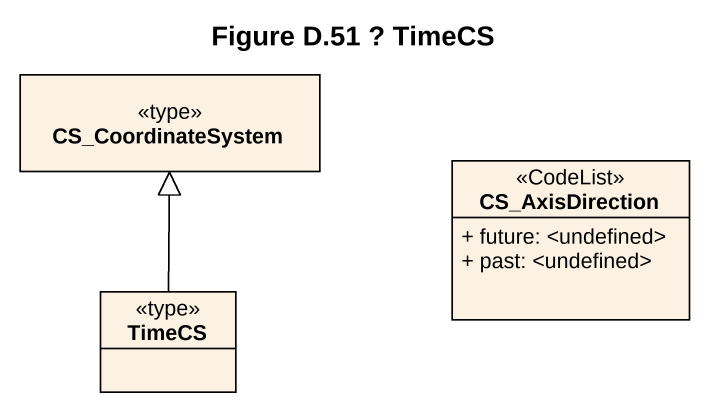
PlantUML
@startuml
title Figure D.51 ? TimeCS
hide circle
hide empty members
skinparam classAttributeIconSize 0
class CS_CoordinateSystem <<type>>
class CS_AxisDirection <<CodeList>> {
  + future: <undefined>
  + past: <undefined>
}
class TimeCS <<type>>
TimeCS -up-|> CS_CoordinateSystem
@enduml
